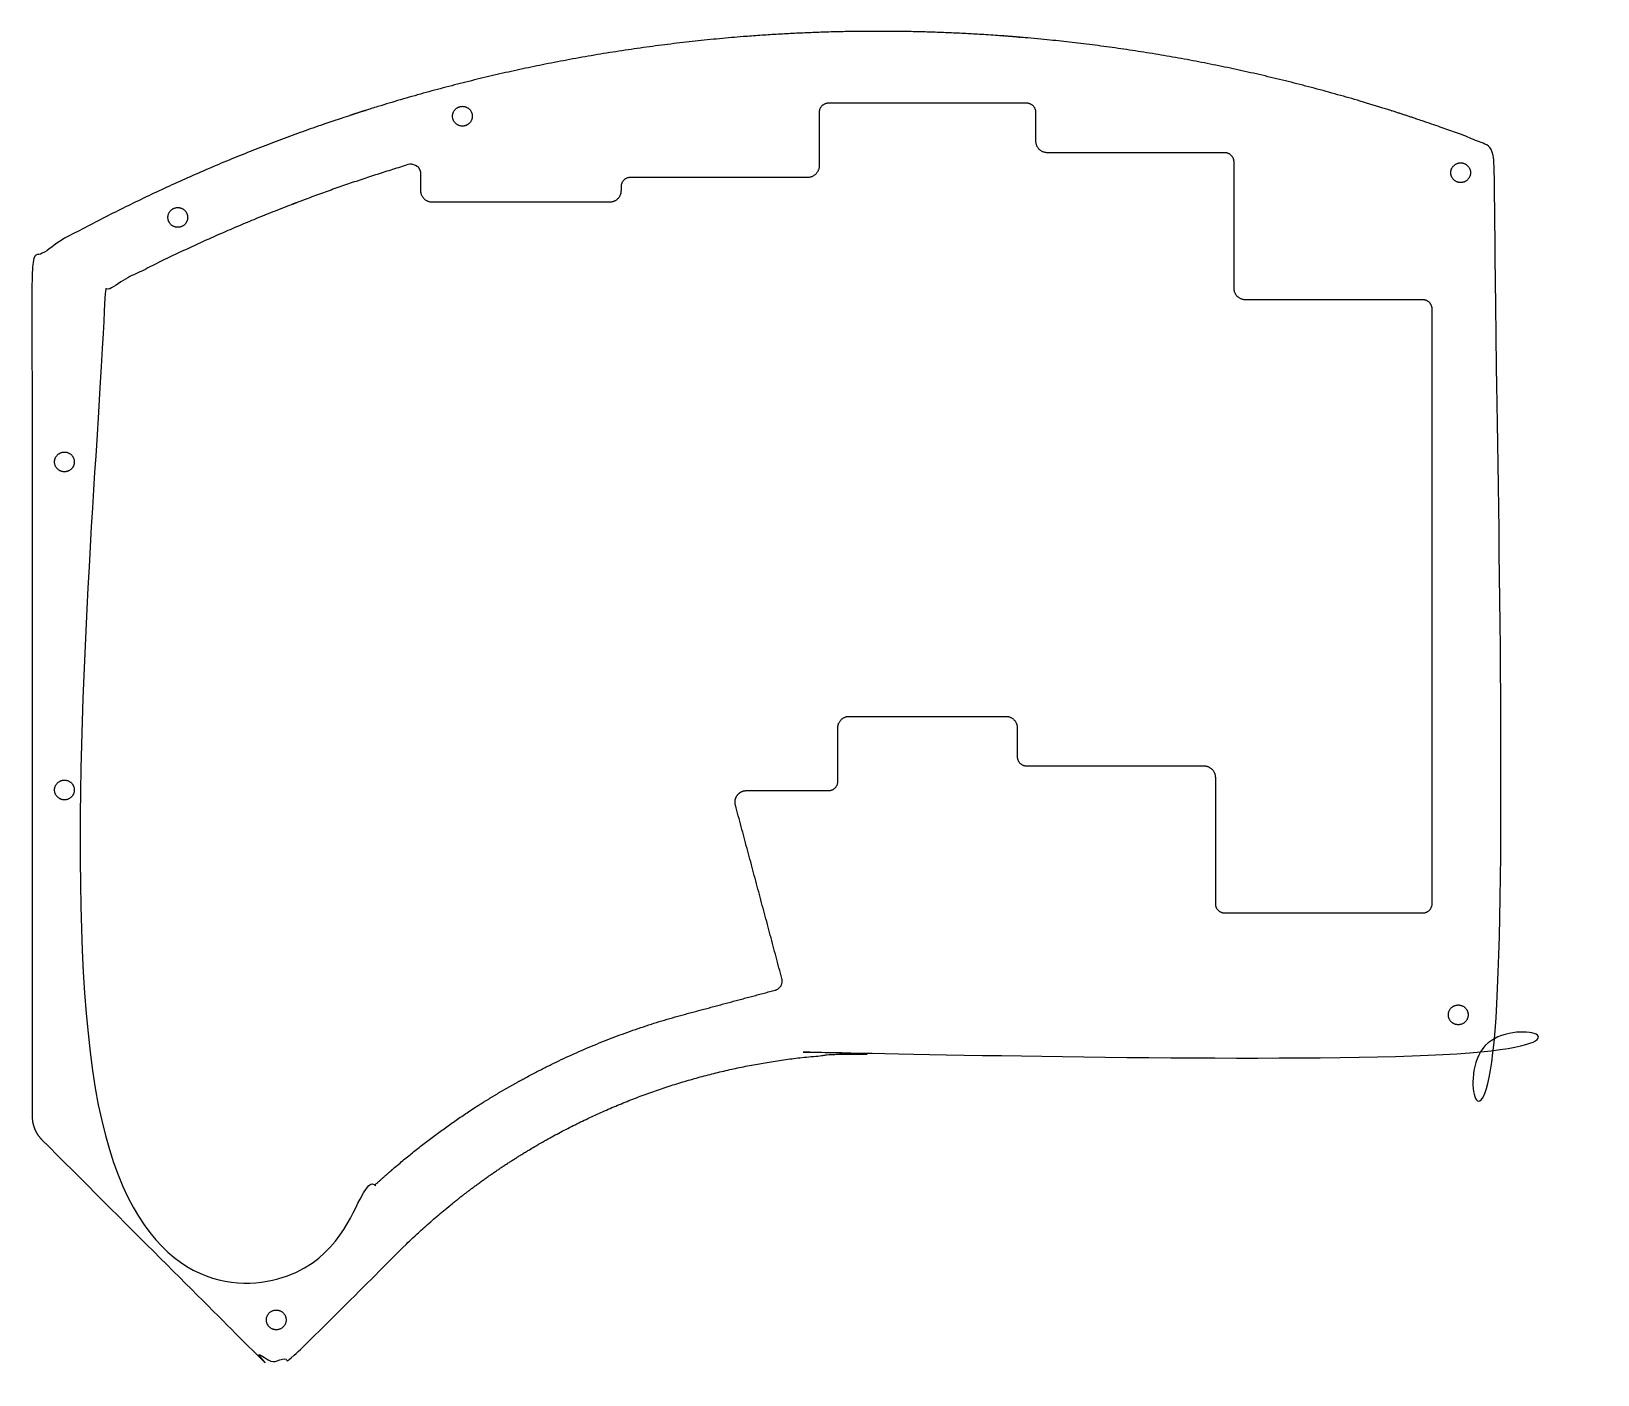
# Model space of a CAD drawing. Header units: millimetres. Extents: x -81 to 69, y 34 to 163.
import ezdxf

# ---------------------------------------------------------------- set-up
doc = ezdxf.new("R2010")
doc.units = ezdxf.units.MM
doc.header["$MEASUREMENT"] = 0
doc.layers.add('0.2mm kerf$HIPro2', color=18, linetype='Continuous', true_color=0x000000)

msp = doc.modelspace()

# ---------------------------------------------------------------- linework, layer by layer
at = {"layer": '0.2mm kerf$HIPro2'}
for points, weights, knots in [([(-80.42, 56.91), (-81.19, 57.68), (-81.31, 58.77), (-81.33, 58.93), (-81.33, 59.1), (-81.33, 62.2), (-81.33, 65.3), (-81.33, 102.64), (-81.33, 139.97), (-81.33, 141.79), (-79.74, 142.68), (-62.24, 152.46), (-42.89, 157.72), (-21.83, 163.45), (0, 163.45), (29.69, 163.45), (57.48, 153.01), (59.49, 152.26), (59.49, 150.11), (59.49, 109.2), (59.49, 68.3), (59.49, 65.2), (56.39, 65.2), (28.19, 65.2), (0, 65.2), (-27.01, 65.2), (-46.1, 46.1), (-50.89, 41.32), (-55.67, 36.54), (-57.86, 34.35), (-60.05, 36.54), (-70.24, 46.72), (-80.42, 56.91)], [1, 0.9433018125, 1, 0.99852375052, 0.974907251519, 0.974907251519, 0.974907251519, 0.974907251519, 1, 0.862514744999, 0.976341348201, 0.993249084393, 1.02565667179, 1.0634256373, 1.12224713338, 1.0437254126, 1, 0.822086563222, 1, 1, 1, 0.707106781187, 1, 1, 0.974907180747, 0.900696908855, 0.974907251519, 0.974907251519, 1, 0.707106781187, 0.974907251519, 0.974907251519, 0.974907251519], [-60.324405, -60.324405, -60.324405, -58.294272, -58.294272, -57.96821, -57.96821, -57.13521, -57.13521, -56.373632, -56.373632, -53.190164, -53.190164, -13.790831, -13.790831, 32.126569, 32.126569, 93.422413, 93.422413, 97.056794, 97.056794, 97.89115, 97.89115, 102.603539, 102.603539, 103.155006, 103.155006, 154.441492, 154.441492, 154.85072, 154.85072, 159.563109, 159.563109, 160.434739, 160.434739, 160.434739]), ([(-39.01, 155.29), (-39.01, 156.24), (-39.96, 156.24), (-40.91, 156.24), (-40.91, 155.29), (-40.91, 154.34), (-39.96, 154.34), (-39.01, 154.34), (-39.01, 155.29)], [1, 0.707106781187, 1, 0.707106781187, 1, 0.707106781187, 1, 0.707106781187, 1], [0, 0, 0, 1.649336, 1.649336, 3.298672, 3.298672, 4.948008, 4.948008, 6.597345, 6.597345, 6.597345]), ([(-43.96, 149.78), (-43.96, 150.23), (-44.33, 150.5), (-44.69, 150.77), (-45.12, 150.64), (-60.51, 146.03), (-74.66, 138.4), (-75.13, 138.14), (-75.13, 137.61), (-75.13, 101.45), (-75.13, 65.3), (-75.13, 63.03), (-75.13, 60.76), (-75.13, 60.39), (-74.87, 60.12), (-66.68, 51.94), (-58.5, 43.75), (-57.86, 43.12), (-57.22, 43.75), (-53.86, 47.12), (-50.49, 50.49), (-36.96, 64.02), (-18.48, 68.97)], [1, 0.893616367346, 1, 0.893616367346, 1.01889536211, 0.993282325607, 1, 0.858708640033, 0.974907251519, 0.974907251519, 0.974907251519, 0.974907251519, 1, 0.923879532511, 0.974907251519, 0.974907251519, 1, 0.707106781187, 0.974907251519, 0.974907251519, 0.974907251519, 0.925575565816, 0.941830788522], [-96.561097, -96.561097, -96.561097, -95.630183, -95.630183, -94.699268, -94.699268, -61.879901, -61.879901, -60.803797, -60.803797, -60.066357, -60.066357, -59.456023, -59.456023, -58.670625, -58.670625, -57.970155, -57.970155, -56.399359, -56.399359, -56.111159, -56.111159, -22.018227, -22.018227, -22.018227]), ([(56.98, 149.86), (56.98, 150.81), (56.03, 150.81), (55.08, 150.81), (55.08, 149.86), (55.08, 148.91), (56.03, 148.91), (56.98, 148.91), (56.98, 149.86)], [1, 0.707106781187, 1, 0.707106781187, 1, 0.707106781187, 1, 0.707106781187, 1], [0, 0, 0, 1.649336, 1.649336, 3.298672, 3.298672, 4.948008, 4.948008, 6.597345, 6.597345, 6.597345]), ([(-66.38, 145.56), (-66.38, 146.51), (-67.33, 146.51), (-68.28, 146.51), (-68.28, 145.56), (-68.28, 144.61), (-67.33, 144.61), (-66.38, 144.61), (-66.38, 145.56)], [1, 0.707106781187, 1, 0.707106781187, 1, 0.707106781187, 1, 0.707106781187, 1], [0, 0, 0, 1.649336, 1.649336, 3.298672, 3.298672, 4.948008, 4.948008, 6.597345, 6.597345, 6.597345]), ([(-77.28, 122.05), (-77.28, 123), (-78.23, 123), (-79.18, 123), (-79.18, 122.05), (-79.18, 121.1), (-78.23, 121.1), (-77.28, 121.1), (-77.28, 122.05)], [1, 0.707106781187, 1, 0.707106781187, 1, 0.707106781187, 1, 0.707106781187, 1], [0, 0, 0, 1.649336, 1.649336, 3.298672, 3.298672, 4.948008, 4.948008, 6.597345, 6.597345, 6.597345]), ([(-77.28, 90.51), (-77.28, 91.46), (-78.23, 91.46), (-79.18, 91.46), (-79.18, 90.51), (-79.18, 89.56), (-78.23, 89.56), (-77.28, 89.56), (-77.28, 90.51)], [1, 0.707106781187, 1, 0.707106781187, 1, 0.707106781187, 1, 0.707106781187, 1], [0, 0, 0, 1.649336, 1.649336, 3.298672, 3.298672, 4.948008, 4.948008, 6.597345, 6.597345, 6.597345]), ([(-13.71, 89.07), (-13.85, 89.59), (-13.52, 90.02), (-13.19, 90.45), (-12.65, 90.45)], [1, 0.896872514411, 1, 0.896872514411, 1], [-205.202852, -205.202852, -205.202852, -204.286553, -204.286553, -203.370254, -203.370254, -203.370254]), ([(56.75, 68.89), (56.75, 69.84), (55.8, 69.84), (54.85, 69.84), (54.85, 68.89), (54.85, 67.94), (55.8, 67.94), (56.75, 67.94), (56.75, 68.89)], [1, 0.707106781187, 1, 0.707106781187, 1, 0.707106781187, 1, 0.707106781187, 1], [0, 0, 0, 1.649336, 1.649336, 3.298672, 3.298672, 4.948008, 4.948008, 6.597345, 6.597345, 6.597345]), ([(-56.91, 39.56), (-56.91, 40.51), (-57.86, 40.51), (-58.81, 40.51), (-58.81, 39.56), (-58.81, 38.61), (-57.86, 38.61), (-56.91, 38.61), (-56.91, 39.56)], [1, 0.707106781187, 1, 0.707106781187, 1, 0.707106781187, 1, 0.707106781187, 1], [0, 0, 0, 1.649336, 1.649336, 3.298672, 3.298672, 4.948008, 4.948008, 6.597345, 6.597345, 6.597345])]:
    msp.add_rational_spline(points, weights, degree=2, knots=knots, dxfattribs=at)
for points in [[(-4.76, 156.54), (-5.66, 156.54), (-5.66, 155.64)], [(15.19, 155.64), (15.19, 156.54), (14.29, 156.54)], [(16.29, 151.78), (15.19, 151.78), (15.19, 152.88)], [(34.24, 150.88), (34.24, 151.78), (33.34, 151.78)], [(-23.81, 149.4), (-24.71, 149.4), (-24.71, 148.5)], [(-5.66, 150.5), (-5.66, 149.4), (-6.76, 149.4)], [(-42.86, 147.02), (-43.96, 147.02), (-43.96, 148.12)], [(-24.71, 148.12), (-24.71, 147.02), (-25.81, 147.02)], [(35.34, 137.64), (34.24, 137.64), (34.24, 138.74)], [(53.29, 136.74), (53.29, 137.64), (52.39, 137.64)], [(-3.86, 96.49), (-3.86, 97.59), (-2.76, 97.59)], [(12.29, 97.59), (13.39, 97.59), (13.39, 96.49)], [(13.39, 93.73), (13.39, 92.83), (14.29, 92.83)], [(31.34, 92.83), (32.44, 92.83), (32.44, 91.73)], [(-4.76, 90.45), (-3.86, 90.45), (-3.86, 91.35)], [(32.44, 79.59), (32.44, 78.69), (33.34, 78.69)], [(52.39, 78.69), (53.29, 78.69), (53.29, 79.59)], [(-9.87, 71.27), (-9, 71.51), (-9.24, 72.38)]]:
    msp.add_rational_spline(points, [1, 0.707106781187, 1], degree=2, dxfattribs=at)
for points in [[(-5.66, 155.64), (-5.66, 153.07), (-5.66, 150.5)], [(14.29, 156.54), (4.76, 156.54), (-4.76, 156.54)], [(15.19, 152.88), (15.19, 154.26), (15.19, 155.64)], [(33.34, 151.78), (24.81, 151.78), (16.29, 151.78)], [(34.24, 138.74), (34.24, 144.81), (34.24, 150.88)], [(-43.96, 148.12), (-43.96, 148.95), (-43.96, 149.78)], [(-6.76, 149.4), (-15.29, 149.4), (-23.81, 149.4)], [(-24.71, 148.5), (-24.71, 148.31), (-24.71, 148.12)], [(-25.81, 147.02), (-34.34, 147.02), (-42.86, 147.02)], [(52.39, 137.64), (43.86, 137.64), (35.34, 137.64)], [(-3.86, 91.35), (-3.86, 93.92), (-3.86, 96.49)], [(-2.76, 97.59), (4.76, 97.59), (12.29, 97.59)], [(13.39, 96.49), (13.39, 95.11), (13.39, 93.73)], [(14.29, 92.83), (22.81, 92.83), (31.34, 92.83)], [(-12.65, 90.45), (-8.7, 90.45), (-4.76, 90.45)], [(32.44, 91.73), (32.44, 85.66), (32.44, 79.59)], [(-9.24, 72.38), (-11.47, 80.72), (-13.71, 89.07)], [(33.34, 78.69), (42.86, 78.69), (52.39, 78.69)], [(-18.48, 68.97), (-14.18, 70.12), (-9.87, 71.27)]]:
    msp.add_open_spline(points, degree=2, dxfattribs=at)
msp.add_open_spline([(53.29, 79.59), (53.29, 89.61), (53.29, 99.64), (53.29, 108.16), (53.29, 116.69), (53.29, 126.71), (53.29, 136.74)], degree=2, knots=[-137.99622, -137.99622, -137.99622, -137.043725, -137.043725, -119.993725, -119.993725, -119.041231, -119.041231, -119.041231], dxfattribs=at)

doc.saveas('drawing.dxf')
